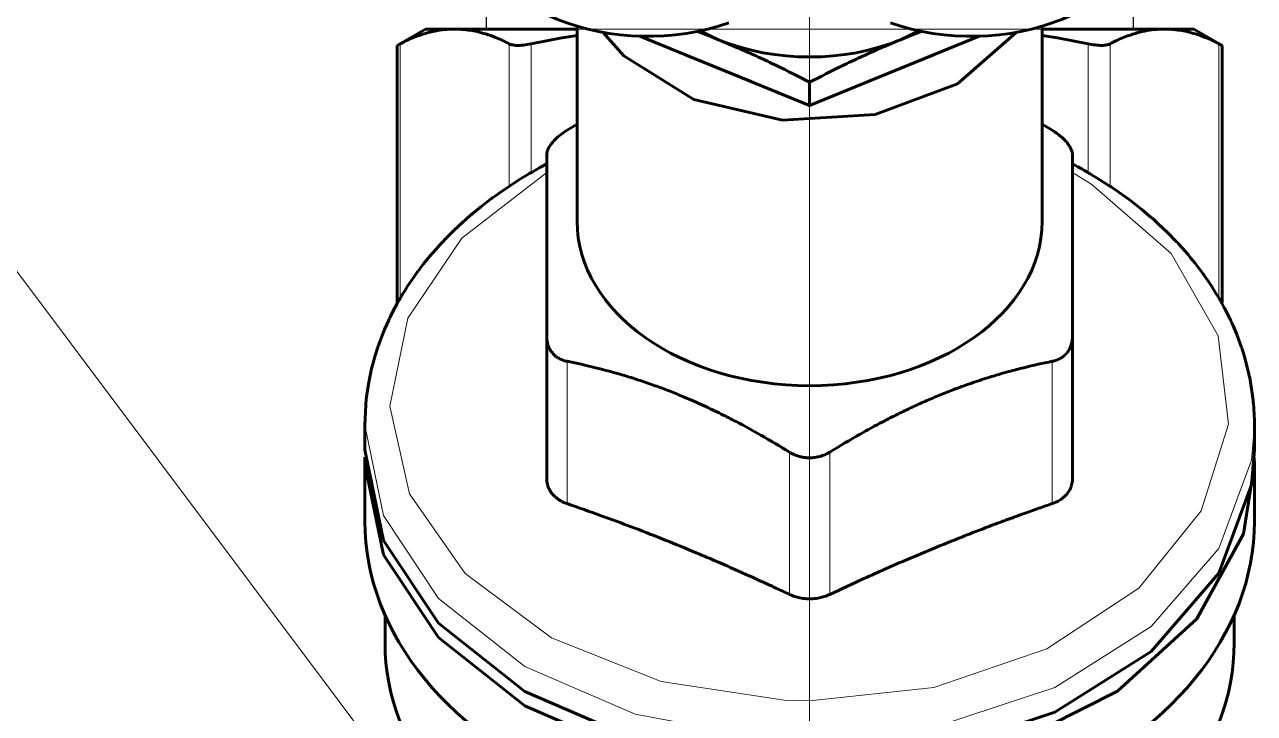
# Model space of a CAD drawing. Header units: millimetres. Extents: x -718 to 68664, y -49984 to -979.
# Drawn here: x 12881 to 13490, y -23663 to -23322 of the extents above; entities that cross this region are included whole.
import ezdxf

# ---------------------------------------------------------------- set-up
doc = ezdxf.new("R2010")
doc.units = ezdxf.units.MM
doc.linetypes.add('K5LT_BASIC', pattern=[0])
doc.linetypes.add('K5LT_THIN', pattern=[0])
doc.layers.add('Text', color=7, linetype='Continuous', lineweight=15)
doc.layers.add('ХВС (В1)_20', color=5, linetype='Continuous', lineweight=25)
doc.layers.add('Системный слой (1)', color=7, linetype='Continuous', true_color=0xc26c6c6c)

# ---------------------------------------------------------------- blocks, each defined once
blk = doc.blocks.new('U656')
at = {"layer": 'Системный слой (1)', "color": 150, "linetype": 'K5LT_BASIC', "lineweight": 60, "true_color": 0x0080ff}
for p, q in [((799.531, 147.501), (800.694, 148.535)), ((797.374, 144.043), (799.531, 147.501)), ((796.351, 139.665), (797.374, 144.043)), ((796.626, 135.07), (796.351, 139.665)), ((798.156, 130.997), (796.626, 135.07)), ((811.359, 132.307), (809.132, 128.939)), ((800.694, 128.102), (798.156, 130.997)), ((809.132, 128.939), (807.742, 127.818))]:
    blk.add_line(p, q, dxfattribs=at)
blk = doc.blocks.new('U657')
at = {"layer": 'Системный слой (1)', "color": 150, "linetype": 'K5LT_BASIC', "lineweight": 60, "true_color": 0x0080ff}
for p, q in [((780.031, 160.318), (775.555, 159.388)), ((775.555, 159.388), (771.457, 156.675)), ((771.457, 156.675), (768.084, 152.409)), ((768.084, 152.409), (765.722, 146.95)), ((765.722, 146.95), (764.571, 140.762)), ((764.571, 140.762), (764.475, 138.318)), ((764.475, 138.318), (765.133, 131.987)), ((765.133, 131.987), (767.052, 126.192)), ((767.052, 126.192), (770.068, 121.423)), ((770.068, 121.423), (773.928, 118.083)), ((773.928, 118.083), (778.304, 116.455)), ((778.304, 116.455), (780.031, 116.318))]:
    blk.add_line(p, q, dxfattribs=at)
blk = doc.blocks.new('U658')
at = {"layer": 'Системный слой (1)', "color": 150, "linetype": 'K5LT_BASIC', "lineweight": 60, "true_color": 0x0080ff}
for p, q in [((795.849, 150.318), (795.951, 150.152)), ((795.951, 150.152), (796.052, 149.985)), ((796.052, 149.985), (796.152, 149.818))]:
    blk.add_line(p, q, dxfattribs=at)
blk = doc.blocks.new('U659')
at = {"layer": 'Системный слой (1)', "color": 150, "linetype": 'K5LT_BASIC', "lineweight": 60, "true_color": 0x0080ff}
for p, q in [((796.052, 126.651), (795.951, 126.485)), ((796.152, 126.818), (796.052, 126.651)), ((795.951, 126.485), (795.849, 126.318))]:
    blk.add_line(p, q, dxfattribs=at)
blk = doc.blocks.new('U660')
at = {"layer": 'Системный слой (1)', "color": 150, "linetype": 'K5LT_BASIC', "lineweight": 60, "true_color": 0x0080ff}
for p, q in [((781.263, 160.318), (782.576, 160.245)), ((782.576, 160.245), (782.603, 160.242)), ((782.603, 160.242), (782.656, 160.236)), ((782.656, 160.236), (782.761, 160.223)), ((782.761, 160.223), (782.972, 160.194)), ((782.972, 160.194), (783.392, 160.125)), ((783.392, 160.125), (783.876, 160.026)), ((783.876, 160.026), (783.903, 160.02)), ((783.903, 160.02), (783.956, 160.007)), ((783.956, 160.007), (784.062, 159.982)), ((784.062, 159.982), (784.275, 159.929)), ((784.275, 159.929), (784.698, 159.81)), ((784.698, 159.81), (785.172, 159.658)), ((785.172, 159.658), (785.198, 159.649)), ((785.198, 159.649), (785.251, 159.63)), ((785.251, 159.63), (785.357, 159.592)), ((785.357, 159.592), (785.568, 159.514)), ((785.568, 159.514), (785.987, 159.346)), ((785.987, 159.346), (786.454, 159.138)), ((786.454, 159.138), (786.476, 159.128)), ((786.476, 159.128), (786.519, 159.108)), ((786.519, 159.108), (786.605, 159.066)), ((786.605, 159.066), (786.777, 158.98)), ((786.777, 158.98), (787.067, 158.83)), ((787.067, 158.83), (787.278, 158.718)), ((787.278, 158.718), (787.388, 158.657)), ((787.388, 158.657), (787.442, 158.625)), ((787.442, 158.625), (787.47, 158.609)), ((787.47, 158.609), (787.504, 158.59)), ((787.504, 158.59), (787.545, 158.566)), ((787.545, 158.566), (787.55, 158.563)), ((787.55, 158.563), (787.56, 158.557)), ((787.56, 158.557), (787.581, 158.545)), ((787.581, 158.545), (787.622, 158.521)), ((787.622, 158.521), (787.703, 158.472)), ((787.703, 158.472), (787.74, 158.45)), ((787.74, 158.45), (787.797, 158.415)), ((787.797, 158.415), (787.911, 158.345)), ((787.911, 158.345), (788.137, 158.201)), ((788.137, 158.201), (788.584, 157.898)), ((788.584, 157.898), (788.873, 157.689)), ((788.873, 157.689), (788.898, 157.671)), ((788.898, 157.671), (788.947, 157.635)), ((788.947, 157.635), (789.044, 157.561)), ((789.044, 157.561), (789.238, 157.411)), ((789.238, 157.411), (789.621, 157.1)), ((789.621, 157.1), (790.121, 156.663)), ((790.121, 156.663), (790.146, 156.64)), ((790.146, 156.64), (790.197, 156.594)), ((790.197, 156.594), (790.297, 156.5)), ((790.297, 156.5), (790.496, 156.311)), ((790.496, 156.311), (790.887, 155.92)), ((790.887, 155.92), (791.332, 155.443)), ((791.332, 155.443), (791.357, 155.416)), ((791.357, 155.416), (791.405, 155.361)), ((791.405, 155.361), (791.501, 155.252)), ((791.501, 155.252), (791.692, 155.031)), ((791.692, 155.031), (792.066, 154.576)), ((792.066, 154.576), (792.484, 154.031)), ((792.484, 154.031), (792.501, 154.007)), ((792.501, 154.007), (792.537, 153.959)), ((792.537, 153.959), (792.607, 153.862)), ((792.607, 153.862), (792.746, 153.667)), ((792.746, 153.667), (793.02, 153.269)), ((793.02, 153.269), (793.087, 153.17)), ((793.087, 153.17), (793.475, 152.563)), ((793.475, 152.563), (793.632, 152.304)), ((793.632, 152.304), (793.661, 152.256)), ((793.661, 152.256), (793.704, 152.182)), ((793.704, 152.182), (793.768, 152.071)), ((793.768, 152.071), (793.784, 152.043)), ((793.784, 152.043), (793.815, 151.988)), ((793.815, 151.988), (793.877, 151.877)), ((793.877, 151.877), (794.001, 151.655)), ((794.001, 151.655), (794.186, 151.318)), ((794.186, 125.318), (794.045, 125.053)), ((793.845, 124.699), (793.84, 124.689)), ((793.85, 124.707), (793.845, 124.699)), ((793.859, 124.722), (793.85, 124.707)), ((793.877, 124.754), (793.859, 124.722)), ((793.935, 124.857), (793.877, 124.754)), ((793.972, 124.922), (793.935, 124.857)), ((794.045, 125.053), (793.972, 124.922)), ((793.575, 124.253), (793.395, 123.961)), ((793.665, 124.399), (793.575, 124.253)), ((793.71, 124.472), (793.665, 124.399)), ((793.733, 124.508), (793.71, 124.472)), ((793.772, 124.57), (793.733, 124.508)), ((793.797, 124.613), (793.772, 124.57)), ((793.814, 124.642), (793.797, 124.613)), ((793.825, 124.661), (793.814, 124.642)), ((793.832, 124.674), (793.825, 124.661)), ((793.837, 124.683), (793.832, 124.674)), ((793.84, 124.689), (793.837, 124.683)), ((793.107, 123.499), (793.079, 123.455)), ((793.395, 123.961), (793.107, 123.499)), ((792.771, 123.005), (792.654, 122.84)), ((792.833, 123.092), (792.771, 123.005)), ((792.863, 123.136), (792.833, 123.092)), ((792.924, 123.223), (792.863, 123.136)), ((793.007, 123.345), (792.924, 123.223)), ((793.048, 123.408), (793.007, 123.345)), ((793.069, 123.439), (793.048, 123.408)), ((793.079, 123.455), (793.069, 123.439)), ((792.417, 122.516), (791.927, 121.889)), ((792.654, 122.84), (792.417, 122.516)), ((791.927, 121.889), (791.587, 121.483)), ((791.208, 121.057), (790.792, 120.62)), ((791.411, 121.283), (791.208, 121.057)), ((791.512, 121.397), (791.411, 121.283)), ((791.562, 121.454), (791.512, 121.397)), ((791.587, 121.483), (791.562, 121.454)), ((790.792, 120.62), (790.347, 120.183)), ((790.063, 119.922), (789.814, 119.701)), ((790.215, 120.06), (790.063, 119.922)), ((790.29, 120.13), (790.215, 120.06)), ((790.328, 120.166), (790.29, 120.13)), ((790.347, 120.183), (790.328, 120.166)), ((789.291, 119.268), (788.739, 118.849)), ((789.563, 119.488), (789.291, 119.268)), ((789.697, 119.601), (789.563, 119.488)), ((789.764, 119.658), (789.697, 119.601)), ((789.797, 119.687), (789.764, 119.658)), ((789.814, 119.701), (789.797, 119.687)), ((788.552, 118.717), (788.362, 118.59)), ((788.646, 118.783), (788.552, 118.717)), ((788.693, 118.816), (788.646, 118.783)), ((788.716, 118.833), (788.693, 118.816)), ((788.739, 118.849), (788.716, 118.833)), ((787.438, 118.009), (787.431, 118.005)), ((787.443, 118.012), (787.438, 118.009)), ((787.45, 118.015), (787.443, 118.012)), ((787.453, 118.017), (787.45, 118.015)), ((787.459, 118.021), (787.453, 118.017)), ((787.471, 118.027), (787.459, 118.021)), ((787.495, 118.041), (787.471, 118.027)), ((787.542, 118.069), (787.495, 118.041)), ((787.805, 118.236), (787.542, 118.069)), ((788.115, 118.431), (787.805, 118.236)), ((788.362, 118.59), (788.115, 118.431)), ((786.28, 117.418), (786.102, 117.34)), ((786.368, 117.458), (786.28, 117.418)), ((786.412, 117.479), (786.368, 117.458)), ((786.434, 117.489), (786.412, 117.479)), ((786.537, 117.538), (786.434, 117.489)), ((786.716, 117.627), (786.537, 117.538)), ((786.835, 117.687), (786.716, 117.627)), ((787.056, 117.803), (786.835, 117.687)), ((787.166, 117.861), (787.056, 117.803)), ((787.221, 117.89), (787.166, 117.861)), ((787.249, 117.904), (787.221, 117.89)), ((787.292, 117.927), (787.249, 117.904)), ((787.321, 117.942), (787.292, 117.927)), ((787.34, 117.953), (787.321, 117.942)), ((787.353, 117.96), (787.34, 117.953)), ((787.361, 117.965), (787.353, 117.96)), ((787.367, 117.968), (787.361, 117.965)), ((787.376, 117.974), (787.367, 117.968)), ((787.38, 117.976), (787.376, 117.974)), ((787.389, 117.981), (787.38, 117.976)), ((787.4, 117.988), (787.389, 117.981)), ((787.406, 117.991), (787.4, 117.988)), ((787.409, 117.993), (787.406, 117.991)), ((787.42, 117.999), (787.409, 117.993)), ((787.431, 118.005), (787.42, 117.999)), ((784.699, 116.827), (784.26, 116.704)), ((784.918, 116.895), (784.699, 116.827)), ((785.026, 116.93), (784.918, 116.895)), ((785.081, 116.948), (785.026, 116.93)), ((785.108, 116.957), (785.081, 116.948)), ((785.746, 117.192), (785.108, 116.957)), ((786.102, 117.34), (785.746, 117.192)), ((781.336, 116.319), (781.263, 116.318)), ((781.439, 116.32), (781.336, 116.319)), ((781.491, 116.321), (781.439, 116.32)), ((781.517, 116.321), (781.491, 116.321)), ((781.529, 116.321), (781.517, 116.321)), ((781.748, 116.328), (781.529, 116.321)), ((782.124, 116.35), (781.748, 116.328)), ((782.312, 116.365), (782.124, 116.35)), ((782.405, 116.374), (782.312, 116.365)), ((782.452, 116.379), (782.405, 116.374)), ((782.476, 116.381), (782.452, 116.379)), ((782.945, 116.439), (782.476, 116.381)), ((783.381, 116.51), (782.945, 116.439)), ((783.599, 116.552), (783.381, 116.51)), ((783.707, 116.574), (783.599, 116.552)), ((783.761, 116.586), (783.707, 116.574)), ((783.788, 116.592), (783.761, 116.586)), ((784.26, 116.704), (783.788, 116.592))]:
    blk.add_line(p, q, dxfattribs=at)
blk = doc.blocks.new('U661')
at = {"layer": 'Системный слой (1)', "color": 7, "linetype": 'K5LT_THIN', "lineweight": 18}
for p, q in [((782.2, 159.078), (777.86, 158.103)), ((786.549, 158.193), (782.2, 159.078)), ((790.519, 155.527), (786.549, 158.193)), ((777.86, 158.103), (773.918, 155.355)), ((773.918, 155.355), (770.728, 151.08)), ((793.753, 151.318), (790.519, 155.527)), ((770.728, 151.08), (768.576, 145.661)), ((768.576, 145.661), (767.655, 139.585)), ((767.655, 139.585), (767.627, 138.318)), ((767.627, 138.318), (768.285, 132.174)), ((768.285, 132.174), (770.199, 126.579)), ((770.199, 126.579), (773.199, 122.037)), ((793.171, 124.355), (793.753, 125.318)), ((789.761, 120.434), (793.171, 124.355)), ((773.199, 122.037), (777.015, 118.954)), ((785.684, 118.115), (789.761, 120.434)), ((777.015, 118.954), (781.304, 117.606)), ((781.304, 117.606), (785.684, 118.115))]:
    blk.add_line(p, q, dxfattribs=at)
blk = doc.blocks.new('U662')
at = {"layer": 'Системный слой (1)', "color": 7, "linetype": 'K5LT_THIN', "lineweight": 18}
for p, q in [((781.263, 160.318), (776.786, 159.388)), ((776.786, 159.388), (772.688, 156.675)), ((772.688, 156.675), (769.316, 152.409)), ((769.316, 152.409), (766.954, 146.95)), ((766.954, 146.95), (765.803, 140.762)), ((765.803, 140.762), (765.706, 138.318)), ((765.706, 138.318), (766.364, 131.987)), ((766.364, 131.987), (768.283, 126.192)), ((768.283, 126.192), (771.299, 121.423)), ((771.299, 121.423), (775.159, 118.083)), ((775.159, 118.083), (779.535, 116.455)), ((779.535, 116.455), (781.263, 116.318))]:
    blk.add_line(p, q, dxfattribs=at)
blk = doc.blocks.new('U663')
at = {"layer": 'Системный слой (1)', "color": 150, "linetype": 'K5LT_BASIC', "lineweight": 60, "true_color": 0x0080ff}
for p, q in [((799.071, 143.199), (798.406, 141.571)), ((798.406, 135.065), (799.071, 133.437))]:
    blk.add_line(p, q, dxfattribs=at)
blk = doc.blocks.new('U664')
at = {"layer": 'Системный слой (1)', "color": 150, "linetype": 'K5LT_BASIC', "lineweight": 60, "true_color": 0x0080ff}
for p, q in [((799.569, 144.42), (798.261, 141.217)), ((798.261, 135.42), (799.569, 132.217))]:
    blk.add_line(p, q, dxfattribs=at)
blk = doc.blocks.new('U718')
at = {"layer": 'Системный слой (1)', "color": 150, "linetype": 'K5LT_BASIC', "lineweight": 60, "true_color": 0x0080ff}
for p, q in [((800.606, 143.513), (800.74, 143.86)), ((800.329, 142.818), (800.47, 143.166)), ((800.47, 143.166), (800.606, 143.513))]:
    blk.add_line(p, q, dxfattribs=at)
blk = doc.blocks.new('U719')
at = {"layer": 'Системный слой (1)', "color": 150, "linetype": 'K5LT_BASIC', "lineweight": 60, "true_color": 0x0080ff}
for p, q in [((800.47, 133.471), (800.329, 133.818)), ((800.606, 133.124), (800.47, 133.471)), ((800.74, 132.777), (800.606, 133.124))]:
    blk.add_line(p, q, dxfattribs=at)
blk = doc.blocks.new('U722')
at = {"layer": 'Системный слой (1)', "color": 150, "linetype": 'K5LT_BASIC', "lineweight": 60, "true_color": 0x0080ff}
for p, q in [((800.423, 126.057), (800.544, 126.818)), ((800.284, 125.298), (800.423, 126.057)), ((800.129, 124.542), (800.284, 125.298))]:
    blk.add_line(p, q, dxfattribs=at)
blk = doc.blocks.new('U723')
at = {"layer": 'Системный слой (1)', "color": 150, "linetype": 'K5LT_BASIC', "lineweight": 60, "true_color": 0x0080ff}
for p, q in [((800.284, 151.339), (800.129, 152.095)), ((800.423, 150.58), (800.284, 151.339)), ((800.544, 149.818), (800.423, 150.58))]:
    blk.add_line(p, q, dxfattribs=at)
blk = doc.blocks.new('U724')
at = {"layer": 'Системный слой (1)', "color": 150, "linetype": 'K5LT_BASIC', "lineweight": 60, "true_color": 0x0080ff}
for p, q in [((800.858, 149.818), (800.858, 157.318)), ((800.858, 119.318), (800.858, 126.818))]:
    blk.add_line(p, q, dxfattribs=at)
blk = doc.blocks.new('U726')
at = {"layer": 'Системный слой (1)', "color": 150, "linetype": 'K5LT_BASIC', "lineweight": 60, "true_color": 0x0080ff}
for p, q in [((779.324, 160.318), (774.848, 159.388)), ((779.678, 160.313), (779.324, 160.318)), ((774.848, 159.388), (770.75, 156.675)), ((770.75, 156.675), (767.377, 152.409)), ((767.377, 152.409), (765.015, 146.95)), ((765.015, 146.95), (763.864, 140.762)), ((763.864, 140.762), (764.021, 134.367)), ((764.021, 134.367), (765.472, 128.306)), ((765.472, 128.306), (768.096, 123.092)), ((768.096, 123.092), (771.669, 119.167)), ((771.669, 119.167), (775.89, 116.861)), ((775.89, 116.861), (779.324, 116.318)), ((779.324, 116.318), (779.678, 116.324))]:
    blk.add_line(p, q, dxfattribs=at)

msp = doc.modelspace()

# ---------------------------------------------------------------- linework, layer by layer
at = {"layer": 'Text'}
msp.add_line((13269.59, -22177.69), (13269.59, -25764.92), dxfattribs=at)
msp.add_lwpolyline([(13125.12, -23774.83), (12639, -23126.01)], dxfattribs=at)
at = {"layer": 'ХВС (В1)_20'}
for p, q in [((13109.59, -23293.5), (13109.59, -23324.38)), ((13429.59, -23293.5), (13429.59, -23324.38)), ((13154.59, -23324.38), (13443.76, -23324.32))]:
    msp.add_line(p, q, dxfattribs=at)
at = {"layer": 'ХВС (В1)_20', "lineweight": 60}
for p, q in [((13065.58, -23332.47), (13079.59, -23324.38)), ((13154.59, -23322.97), (13154.59, -23419.51)), ((13224.59, -23329.66), (13215.33, -23325.32)), ((13323.84, -23325.32), (13314.59, -23329.66)), ((13384.59, -23322.97), (13384.59, -23419.51)), ((13473.59, -23332.47), (13459.59, -23324.38)), ((13067.1, -23331.67), (13065.58, -23332.47)), ((13065.58, -23460.2), (13065.58, -23332.47)), ((13185.68, -23327.92), (13269.59, -23362.18)), ((13269.59, -23362.18), (13353.49, -23327.92)), ((13472.07, -23331.67), (13473.59, -23332.47)), ((13473.59, -23460.2), (13473.59, -23332.47)), ((13269.59, -23362.18), (13269.59, -23350.67)), ((13139.59, -23476.53), (13139.59, -23386.72)), ((13399.59, -23386.72), (13399.59, -23425.63)), ((13399.59, -23425.63), (13399.59, -23476.53)), ((13139.59, -23546.95), (13139.59, -23476.53)), ((13399.59, -23546.95), (13399.59, -23476.53)), ((13049.59, -23532.64), (13049.59, -23520.33)), ((13489.59, -23532.64), (13489.59, -23520.33)), ((13049.59, -23568), (13049.59, -23539.71)), ((13489.59, -23568), (13489.59, -23539.71)), ((13059.59, -23628.1), (13059.59, -23614.37)), ((13479.59, -23628.1), (13479.59, -23614.37))]:
    msp.add_line(p, q, dxfattribs=at)
at = {"layer": 'ХВС (В1)_20', "lineweight": 18}
for p, q in [((13067.1, -23457.53), (13067.1, -23331.67)), ((13121, -23402.14), (13121, -23331.67)), ((13131.82, -23395.41), (13131.82, -23331.67)), ((13407.35, -23395.41), (13407.35, -23331.67)), ((13418.17, -23402.14), (13418.17, -23331.67)), ((13472.07, -23457.53), (13472.07, -23331.67)), ((13149.59, -23559.19), (13149.59, -23488.78)), ((13389.59, -23559.19), (13389.59, -23488.78)), ((13259.59, -23604.1), (13259.59, -23533.69)), ((13279.59, -23604.1), (13279.59, -23533.69))]:
    msp.add_line(p, q, dxfattribs=at)
at = {"layer": 'ХВС (В1)_20', "lineweight": 60}
for centre, major_axis, start_param, end_param in [((13189.59, -23264.34), (90, 0), 3.204637, 5.172943), ((13349.59, -23264.34), (90, 0), 4.251835, 6.220141), ((13269.59, -23274.55), (90, 0), 4.18879, 5.235988), ((13269.59, -23419.51), (115, 0), 3.141593, 6.283185), ((13269.59, -23568), (-220, 0), 0, 3.141593), ((13269.59, -23628.1), (-210, 0), 0, 3.141593)]:
    msp.add_ellipse(centre, major_axis=major_axis, ratio=0.707107, start_param=start_param, end_param=end_param, dxfattribs=at)
for points, knots in [([(13121, -23331.67), (13118.75, -23330.49), (13114.91, -23328.7), (13109.6, -23326.8), (13105.43, -23325.67), (13101.49, -23324.91), (13097.32, -23324.42), (13092.68, -23324.32), (13087.88, -23324.7), (13082.84, -23325.59), (13077.17, -23327.18), (13071.79, -23329.32), (13068.35, -23331.02), (13067.1, -23331.67)], [0, 0, 0, 0, 1.772503, 3.018701, 4.144923, 5.016886, 6.077214, 7.374879, 8.60392, 9.793197, 11.287119, 13.016483, 14, 14, 14, 14]), ([(13472.07, -23331.67), (13469.82, -23330.49), (13465.98, -23328.7), (13460.68, -23326.8), (13456.51, -23325.67), (13452.56, -23324.91), (13448.39, -23324.42), (13443.76, -23324.32), (13438.96, -23324.7), (13433.91, -23325.59), (13428.24, -23327.18), (13422.87, -23329.32), (13419.42, -23331.02), (13418.17, -23331.67)], [0, 0, 0, 0, 1.772502, 3.0187, 4.144921, 5.016884, 6.077211, 7.374876, 8.603917, 9.793195, 11.287118, 13.016483, 14, 14, 14, 14]), ([(13121, -23331.67), (13121.37, -23331.87), (13122.33, -23332.22), (13124.02, -23332.46), (13125.96, -23332.48), (13128.39, -23332.31), (13130.49, -23331.96), (13131.82, -23331.67)], [0, 0, 0, 0, 1.521775, 3.271758, 4.355943, 5.766023, 8, 8, 8, 8]), ([(13269.59, -23350.67), (13264.12, -23347.84), (13255.73, -23343.62), (13243.85, -23338), (13234.32, -23333.73), (13227.72, -23330.94), (13224.59, -23329.66)], [0, 0, 0, 0, 2.564043, 3.930475, 5.541107, 7, 7, 7, 7]), ([(13314.59, -23329.66), (13310.64, -23331.28), (13304.02, -23334.09), (13294.36, -23338.46), (13283.29, -23343.7), (13274.91, -23347.92), (13269.59, -23350.67)], [0, 0, 0, 0, 1.835763, 3.078584, 4.500538, 7, 7, 7, 7]), ([(13407.35, -23331.67), (13408.53, -23331.93), (13410.92, -23332.34), (13413.6, -23332.51), (13415.52, -23332.41), (13416.97, -23332.17), (13417.78, -23331.88), (13418.17, -23331.67)], [0, 0, 0, 0, 1.979622, 4.120013, 5.247781, 6.418845, 8, 8, 8, 8]), ([(13149.59, -23374.47), (13148.61, -23375.07), (13146.84, -23376.27), (13144.44, -23378.23), (13142.59, -23380.13), (13141.36, -23381.76), (13140.69, -23382.89), (13140.15, -23383.98), (13139.71, -23385.25), (13139.59, -23386.24), (13139.59, -23386.72)], [0, 0, 0, 0, 1.816943, 3.424205, 5.223874, 6.656792, 7.568231, 8.132241, 9.529206, 11, 11, 11, 11]), ([(13399.59, -23386.72), (13399.59, -23386.25), (13399.47, -23385.26), (13398.91, -23383.67), (13398.01, -23382.04), (13396.75, -23380.35), (13395.34, -23378.85), (13393.69, -23377.37), (13391.87, -23375.95), (13390.38, -23374.96), (13389.59, -23374.47)], [0, 0, 0, 0, 1.435237, 2.863808, 4.32337, 5.660594, 7.160309, 8.132241, 9.529206, 11, 11, 11, 11]), ([(13139.59, -23476.53), (13139.59, -23477.32), (13139.7, -23478.87), (13140.21, -23480.92), (13140.99, -23482.71), (13142.02, -23484.35), (13143.25, -23485.68), (13144.42, -23486.61), (13145.67, -23487.41), (13147.3, -23488.19), (13148.79, -23488.62), (13149.59, -23488.78)], [0, 0, 0, 0, 1.565713, 3.124154, 4.363465, 5.698772, 7.261954, 8.256251, 8.871535, 10.395498, 12, 12, 12, 12]), ([(13389.59, -23488.78), (13390.36, -23488.62), (13391.85, -23488.2), (13393.75, -23487.29), (13395.47, -23486.09), (13396.93, -23484.64), (13398.1, -23482.89), (13398.79, -23481.31), (13399.32, -23479.56), (13399.55, -23478.04), (13399.59, -23476.86), (13399.59, -23476.53)], [0, 0, 0, 0, 1.565713, 3.124154, 4.363465, 5.999904, 7.526173, 8.871535, 9.646588, 11.347468, 12, 12, 12, 12]), ([(13259.59, -23533.69), (13254.93, -23530.82), (13246.19, -23525.63), (13234.94, -23519.46), (13225.44, -23514.61), (13216.88, -23510.52), (13208.55, -23506.84), (13200.84, -23503.71), (13193.92, -23501.09), (13186.77, -23498.59), (13178.2, -23495.85), (13165.71, -23492.3), (13155.78, -23490.03), (13149.59, -23488.78)], [0, 0, 0, 0, 1.812687, 3.381237, 4.311161, 5.422885, 6.623403, 7.457695, 8.331994, 9.236445, 10.165643, 11.582756, 14, 14, 14, 14]), ([(13389.59, -23488.78), (13384.93, -23489.72), (13377.81, -23491.3), (13369, -23493.59), (13362.46, -23495.44), (13355.44, -23497.58), (13347.97, -23500.11), (13340.76, -23502.77), (13334.23, -23505.35), (13327.42, -23508.24), (13320.38, -23511.42), (13313.13, -23514.92), (13304.5, -23519.33), (13293.25, -23525.48), (13284.55, -23530.63), (13279.59, -23533.69)], [0, 0, 0, 0, 2.071642, 3.148304, 3.864271, 4.927042, 6.197582, 7.099714, 8.040629, 9.015532, 10.034021, 11.083281, 12.153784, 13.785316, 16, 16, 16, 16]), ([(13259.59, -23533.69), (13260.36, -23534.16), (13261.81, -23534.92), (13264.03, -23535.74), (13266.11, -23536.25), (13268.42, -23536.55), (13270.91, -23536.55), (13273.04, -23536.25), (13274.68, -23535.85), (13276.54, -23535.27), (13278.21, -23534.51), (13279.38, -23533.81), (13279.59, -23533.69)], [0, 0, 0, 0, 1.696189, 3.048928, 4.373514, 5.64666, 7.335821, 8.944272, 9.61083, 10.45047, 12.552522, 13, 13, 13, 13]), ([(13149.59, -23559.19), (13148.51, -23558.83), (13147.05, -23558.17), (13145.24, -23557.06), (13143.74, -23555.92), (13142.43, -23554.58), (13141.38, -23553.14), (13140.61, -23551.77), (13139.94, -23550.02), (13139.63, -23548.35), (13139.59, -23547.26), (13139.59, -23546.95)], [0, 0, 0, 0, 2.127405, 3.072908, 4.254527, 5.999858, 7.049249, 8.149647, 9.520732, 11.287763, 12, 12, 12, 12]), ([(13399.59, -23546.95), (13399.59, -23547.57), (13399.47, -23548.92), (13398.99, -23550.73), (13398.15, -23552.58), (13397.15, -23554.08), (13395.92, -23555.42), (13394.66, -23556.54), (13392.94, -23557.72), (13391.17, -23558.61), (13389.94, -23559.07), (13389.59, -23559.19)], [0, 0, 0, 0, 1.418069, 3.072908, 4.254527, 5.999858, 7.049249, 8.149647, 9.520732, 11.287763, 12, 12, 12, 12]), ([(13259.59, -23604.1), (13257.37, -23603.06), (13253.42, -23601.21), (13246.75, -23598.12), (13240.34, -23595.2), (13232.6, -23591.74), (13223.88, -23587.91), (13212.01, -23582.85), (13200.08, -23577.96), (13186.97, -23572.79), (13176.39, -23568.78), (13163.34, -23564), (13155.2, -23561.13), (13149.59, -23559.19)], [0, 0, 0, 0, 0.848468, 1.507731, 2.552312, 3.297032, 4.461136, 5.87401, 7.817268, 9.020453, 10.888626, 11.851034, 14, 14, 14, 14]), ([(13389.59, -23559.19), (13387.37, -23559.96), (13383.42, -23561.33), (13376.75, -23563.7), (13370.34, -23566.01), (13362.6, -23568.86), (13353.88, -23572.16), (13342.01, -23576.79), (13330.08, -23581.64), (13317.89, -23586.79), (13307.31, -23591.4), (13294.26, -23597.25), (13285.2, -23601.46), (13279.59, -23604.1)], [0, 0, 0, 0, 0.848468, 1.507731, 2.552312, 3.297032, 4.461136, 5.87401, 7.817268, 9.020453, 10.536871, 11.851034, 14, 14, 14, 14]), ([(13259.59, -23604.1), (13260.46, -23604.52), (13262.13, -23605.17), (13265, -23605.92), (13267.45, -23606.24), (13269.1, -23606.29), (13269.59, -23606.29)], [0, 0, 0, 0, 2.033746, 3.69587, 6.033739, 7, 7, 7, 7]), ([(13279.59, -23604.1), (13278.71, -23604.52), (13277.04, -23605.17), (13274.17, -23605.92), (13271.72, -23606.24), (13270.07, -23606.29), (13269.59, -23606.29)], [0, 0, 0, 0, 2.033746, 3.69587, 6.033739, 7, 7, 7, 7])]:
    msp.add_open_spline(points, degree=3, knots=knots, dxfattribs=at)

# ---------------------------------------------------------------- block references
at = {"layer": 'ХВС (В1)_20', "xscale": 10, "yscale": 10, "zscale": 10, "rotation": 90}
for name in ['U656', 'U724', 'U723', 'U718', 'U719', 'U722', 'U664', 'U663', 'U658', 'U659', 'U660', 'U661', 'U662', 'U657', 'U726']:
    msp.add_blockref(name, (14652.77, -31332.96), dxfattribs=at)

doc.saveas('drawing.dxf')
